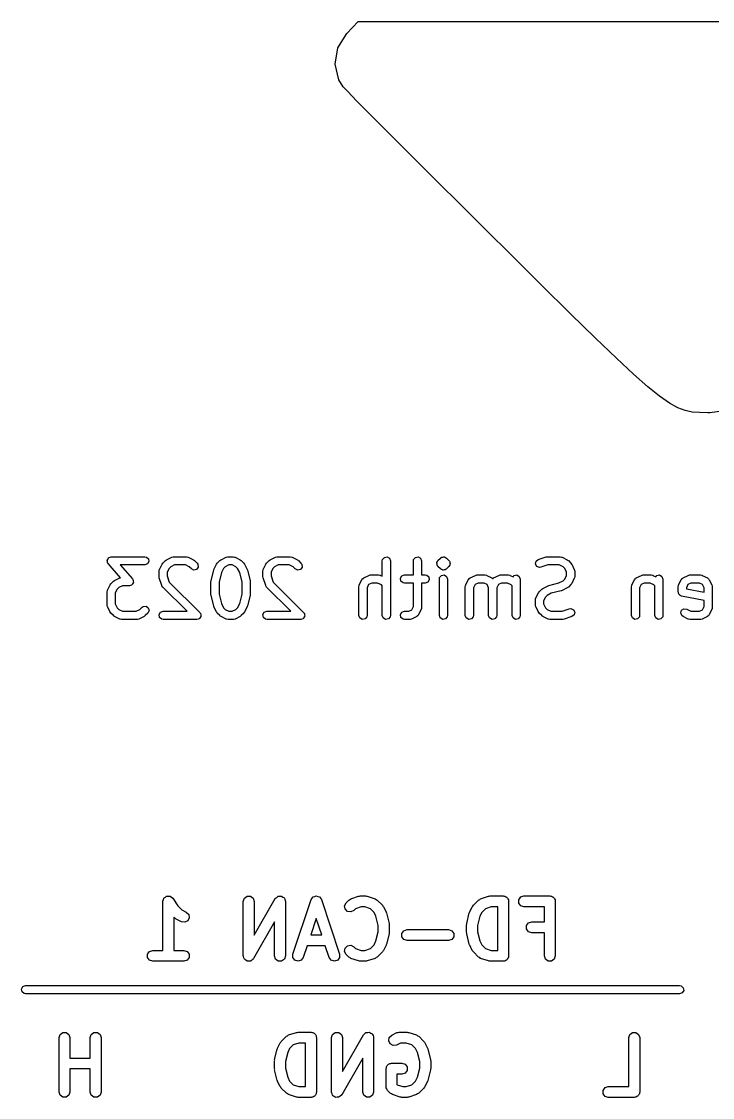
# Model space of a CAD drawing. Extents: x 101 to 188.5, y -136.8 to -56.
# Drawn here: x 132.93 to 145.6, y -135.23 to -115.48 of the extents above; entities that cross this region are included whole.
import ezdxf

# ---------------------------------------------------------------- set-up
doc = ezdxf.new("R2010")
doc.units = 0
doc.layers.add('BLACK', color=7, linetype='CONTINUOUS')

msp = doc.modelspace()

# ---------------------------------------------------------------- linework, layer by layer
at = {"layer": 'BLACK', "linetype": 'CONTINUOUS'}
for p, q in [((138.894, -115.695), (139.104, -115.477)), ((139.104, -115.477), (145.444, -115.477)), ((145.444, -115.477), (145.46, -115.477)), ((145.46, -115.477), (146.572, -115.477)), ((138.731, -115.958), (138.894, -115.695)), ((138.681, -116.257), (138.731, -115.958)), ((138.746, -116.545), (138.681, -116.257)), ((138.827, -116.674), (138.746, -116.545)), ((138.905, -116.758), (138.827, -116.674)), ((139.079, -116.936), (138.905, -116.758)), ((139.337, -117.197), (139.079, -116.936)), ((139.67, -117.532), (139.337, -117.197)), ((140.068, -117.93), (139.67, -117.532)), ((140.519, -118.381), (140.068, -117.93)), ((141.015, -118.874), (140.519, -118.381)), ((141.544, -119.4), (141.015, -118.874)), ((141.818, -119.671), (141.544, -119.4)), ((142.456, -120.304), (141.818, -119.671)), ((142.999, -120.84), (142.456, -120.304)), ((143.457, -121.289), (142.999, -120.84)), ((143.839, -121.656), (143.457, -121.289)), ((144.156, -121.952), (143.839, -121.656)), ((144.416, -122.183), (144.156, -121.952)), ((144.631, -122.357), (144.416, -122.183)), ((144.811, -122.483), (144.631, -122.357)), ((144.964, -122.567), (144.811, -122.483)), ((145.101, -122.62), (144.964, -122.567)), ((145.232, -122.647), (145.101, -122.62)), ((145.367, -122.657), (145.232, -122.647)), ((145.821, -122.624), (145.555, -122.658)), ((145.516, -122.658), (145.367, -122.657)), ((145.555, -122.658), (145.516, -122.658)), ((134.498, -125.365), (134.501, -125.359)), ((134.501, -125.385), (134.498, -125.365)), ((134.5, -125.353), (134.513, -125.338)), ((134.501, -125.359), (134.5, -125.353)), ((134.501, -125.405), (134.501, -125.385)), ((134.506, -125.412), (134.501, -125.405)), ((134.506, -125.415), (134.506, -125.412)), ((134.509, -125.417), (134.506, -125.415)), ((134.515, -125.427), (134.509, -125.417)), ((134.513, -125.338), (134.523, -125.32)), ((134.523, -125.32), (134.529, -125.318)), ((134.529, -125.318), (134.533, -125.313)), ((134.533, -125.313), (134.552, -125.31)), ((134.552, -125.31), (134.571, -125.303)), ((134.571, -125.303), (135.19, -125.303)), ((135.19, -125.303), (135.216, -125.307)), ((135.216, -125.307), (135.255, -125.34)), ((135.264, -125.391), (135.239, -125.435)), ((135.255, -125.34), (135.264, -125.391)), ((135.518, -125.42), (135.566, -125.372)), ((135.566, -125.372), (135.584, -125.359)), ((135.584, -125.359), (135.586, -125.358)), ((135.586, -125.358), (135.681, -125.311)), ((135.681, -125.311), (135.706, -125.303)), ((135.706, -125.303), (135.71, -125.304)), ((135.71, -125.304), (135.714, -125.303)), ((135.714, -125.303), (135.952, -125.303)), ((135.952, -125.303), (135.978, -125.307)), ((135.978, -125.307), (135.981, -125.31)), ((135.981, -125.31), (135.986, -125.311)), ((135.986, -125.311), (136.081, -125.358)), ((136.081, -125.358), (136.099, -125.372)), ((136.099, -125.372), (136.101, -125.372)), ((136.101, -125.372), (136.148, -125.42)), ((136.518, -125.42), (136.566, -125.372)), ((136.566, -125.372), (136.584, -125.359)), ((136.584, -125.359), (136.586, -125.358)), ((136.586, -125.358), (136.681, -125.311)), ((136.681, -125.311), (136.706, -125.303)), ((136.706, -125.303), (136.71, -125.304)), ((136.71, -125.304), (136.714, -125.303)), ((136.714, -125.303), (136.81, -125.303)), ((136.81, -125.303), (136.835, -125.307)), ((136.835, -125.307), (136.839, -125.31)), ((136.839, -125.31), (136.843, -125.311)), ((136.843, -125.311), (136.938, -125.358)), ((136.938, -125.358), (136.956, -125.372)), ((136.956, -125.372), (136.958, -125.372)), ((136.958, -125.372), (137.005, -125.42)), ((137.423, -125.42), (137.471, -125.372)), ((137.471, -125.372), (137.489, -125.359)), ((137.489, -125.359), (137.49, -125.358)), ((137.49, -125.358), (137.586, -125.311)), ((137.586, -125.311), (137.61, -125.303)), ((137.61, -125.303), (137.615, -125.304)), ((137.615, -125.304), (137.619, -125.303)), ((137.619, -125.303), (137.857, -125.303)), ((137.857, -125.303), (137.883, -125.307)), ((137.883, -125.307), (137.886, -125.31)), ((137.886, -125.31), (137.891, -125.311)), ((137.891, -125.311), (137.986, -125.358)), ((137.986, -125.358), (138.004, -125.372)), ((138.004, -125.372), (138.005, -125.372)), ((138.005, -125.372), (138.053, -125.42)), ((139.544, -125.378), (139.549, -125.352)), ((139.544, -125.661), (139.544, -125.378)), ((139.549, -125.352), (139.582, -125.313)), ((139.582, -125.313), (139.632, -125.304)), ((139.632, -125.304), (139.676, -125.329)), ((139.676, -125.329), (139.694, -125.378)), ((139.694, -125.378), (139.694, -126.378)), ((140.115, -125.378), (140.12, -125.352)), ((140.115, -125.636), (140.115, -125.378)), ((140.12, -125.352), (140.153, -125.313)), ((140.153, -125.313), (140.203, -125.304)), ((140.203, -125.304), (140.248, -125.329)), ((140.248, -125.329), (140.265, -125.378)), ((140.265, -125.378), (140.265, -125.636)), ((140.544, -125.419), (140.547, -125.413)), ((140.547, -125.406), (140.558, -125.39)), ((140.547, -125.413), (140.547, -125.406)), ((140.558, -125.39), (140.566, -125.372)), ((140.566, -125.372), (140.614, -125.325)), ((140.614, -125.325), (140.622, -125.319)), ((140.622, -125.319), (140.624, -125.316)), ((140.624, -125.316), (140.627, -125.315)), ((140.627, -125.315), (140.629, -125.313)), ((140.627, -125.315), (140.627, -125.315)), ((140.629, -125.313), (140.631, -125.312)), ((140.631, -125.312), (140.635, -125.31)), ((140.635, -125.31), (140.654, -125.308)), ((140.654, -125.308), (140.673, -125.303)), ((140.673, -125.303), (140.676, -125.304)), ((140.676, -125.304), (140.68, -125.304)), ((140.68, -125.304), (140.683, -125.305)), ((140.683, -125.305), (140.686, -125.305)), ((140.686, -125.305), (140.702, -125.316)), ((140.702, -125.316), (140.72, -125.325)), ((140.72, -125.325), (140.767, -125.372)), ((140.767, -125.372), (140.773, -125.38)), ((140.773, -125.38), (140.776, -125.382)), ((140.776, -125.382), (140.777, -125.385)), ((140.777, -125.385), (140.782, -125.394)), ((140.782, -125.394), (140.784, -125.413)), ((140.784, -125.413), (140.789, -125.432)), ((142.354, -125.436), (142.365, -125.386)), ((142.365, -125.386), (142.405, -125.354)), ((142.405, -125.354), (142.548, -125.306)), ((142.548, -125.306), (142.57, -125.303)), ((142.57, -125.303), (142.571, -125.303)), ((142.571, -125.303), (142.81, -125.303)), ((142.81, -125.303), (142.835, -125.307)), ((142.835, -125.307), (142.839, -125.31)), ((142.839, -125.31), (142.843, -125.311)), ((142.843, -125.311), (142.938, -125.358)), ((142.938, -125.358), (142.956, -125.372)), ((142.956, -125.372), (142.958, -125.372)), ((142.958, -125.372), (143.005, -125.42)), ((134.743, -125.687), (134.515, -125.427)), ((135.19, -125.453), (134.737, -125.453)), ((134.737, -125.453), (134.961, -125.709)), ((135.239, -125.435), (135.19, -125.453)), ((135.449, -125.568), (135.453, -125.542)), ((135.449, -125.663), (135.449, -125.568)), ((135.453, -125.542), (135.456, -125.539)), ((135.456, -125.539), (135.457, -125.535)), ((135.457, -125.535), (135.504, -125.439)), ((135.504, -125.439), (135.518, -125.421)), ((135.518, -125.421), (135.518, -125.42)), ((135.633, -125.517), (135.599, -125.586)), ((135.599, -125.586), (135.599, -125.651)), ((135.663, -125.487), (135.633, -125.517)), ((135.732, -125.453), (135.663, -125.487)), ((135.935, -125.453), (135.732, -125.453)), ((136.003, -125.487), (135.935, -125.453)), ((136.042, -125.526), (136.003, -125.487)), ((136.089, -125.548), (136.042, -125.526)), ((136.138, -125.534), (136.089, -125.548)), ((136.168, -125.492), (136.138, -125.534)), ((136.148, -125.42), (136.163, -125.441)), ((136.163, -125.441), (136.168, -125.492)), ((136.403, -125.74), (136.451, -125.55)), ((136.451, -125.55), (136.456, -125.538)), ((136.456, -125.538), (136.457, -125.535)), ((136.457, -125.535), (136.504, -125.439)), ((136.504, -125.439), (136.518, -125.421)), ((136.518, -125.421), (136.518, -125.42)), ((136.595, -125.594), (136.551, -125.768)), ((136.633, -125.517), (136.595, -125.594)), ((136.663, -125.487), (136.633, -125.517)), ((136.732, -125.453), (136.663, -125.487)), ((136.792, -125.453), (136.732, -125.453)), ((136.86, -125.487), (136.792, -125.453)), ((136.891, -125.517), (136.86, -125.487)), ((136.929, -125.594), (136.891, -125.517)), ((136.973, -125.768), (136.929, -125.594)), ((137.005, -125.42), (137.018, -125.438)), ((137.018, -125.438), (137.019, -125.439)), ((137.019, -125.439), (137.067, -125.535)), ((137.067, -125.535), (137.071, -125.547)), ((137.071, -125.547), (137.073, -125.55)), ((137.073, -125.55), (137.12, -125.74)), ((137.354, -125.568), (137.358, -125.542)), ((137.354, -125.663), (137.354, -125.568)), ((137.358, -125.542), (137.361, -125.539)), ((137.361, -125.535), (137.409, -125.439)), ((137.361, -125.539), (137.361, -125.535)), ((137.409, -125.439), (137.422, -125.421)), ((137.422, -125.421), (137.423, -125.42)), ((137.538, -125.517), (137.504, -125.586)), ((137.504, -125.586), (137.504, -125.651)), ((137.568, -125.487), (137.538, -125.517)), ((137.637, -125.453), (137.568, -125.487)), ((137.839, -125.453), (137.637, -125.453)), ((137.908, -125.487), (137.839, -125.453)), ((137.947, -125.526), (137.908, -125.487)), ((137.993, -125.548), (137.947, -125.526)), ((138.043, -125.534), (137.993, -125.548)), ((138.072, -125.492), (138.043, -125.534)), ((138.053, -125.42), (138.068, -125.441)), ((138.068, -125.441), (138.072, -125.492)), ((140.549, -125.438), (140.544, -125.419)), ((140.551, -125.457), (140.549, -125.438)), ((140.557, -125.465), (140.551, -125.457)), ((140.558, -125.468), (140.557, -125.465)), ((140.56, -125.47), (140.558, -125.468)), ((140.566, -125.478), (140.56, -125.47)), ((140.614, -125.526), (140.566, -125.478)), ((140.631, -125.534), (140.614, -125.526)), ((140.647, -125.545), (140.631, -125.534)), ((140.651, -125.545), (140.647, -125.545)), ((140.654, -125.547), (140.651, -125.545)), ((140.657, -125.546), (140.654, -125.547)), ((140.66, -125.548), (140.657, -125.546)), ((140.679, -125.543), (140.66, -125.548)), ((140.698, -125.541), (140.679, -125.543)), ((140.702, -125.538), (140.698, -125.541)), ((140.704, -125.538), (140.702, -125.538)), ((140.706, -125.535), (140.704, -125.538)), ((140.71, -125.534), (140.706, -125.535)), ((140.706, -125.535), (140.706, -125.535)), ((140.712, -125.532), (140.71, -125.534)), ((140.72, -125.526), (140.712, -125.532)), ((140.767, -125.478), (140.72, -125.526)), ((140.776, -125.461), (140.767, -125.478)), ((140.787, -125.445), (140.776, -125.461)), ((140.789, -125.432), (140.786, -125.438)), ((140.786, -125.438), (140.787, -125.445)), ((142.379, -125.481), (142.354, -125.436)), ((142.427, -125.5), (142.379, -125.481)), ((142.452, -125.496), (142.427, -125.5)), ((142.584, -125.453), (142.452, -125.496)), ((142.792, -125.453), (142.584, -125.453)), ((142.86, -125.487), (142.792, -125.453)), ((142.891, -125.517), (142.86, -125.487)), ((142.925, -125.586), (142.891, -125.517)), ((142.925, -125.646), (142.925, -125.586)), ((143.005, -125.42), (143.018, -125.438)), ((143.018, -125.438), (143.019, -125.439)), ((143.019, -125.439), (143.067, -125.535)), ((143.067, -125.535), (143.075, -125.56)), ((143.075, -125.56), (143.073, -125.564)), ((143.073, -125.564), (143.075, -125.568)), ((143.075, -125.568), (143.075, -125.663)), ((134.552, -125.82), (134.565, -125.802)), ((134.565, -125.802), (134.566, -125.801)), ((134.566, -125.801), (134.614, -125.753)), ((134.614, -125.753), (134.632, -125.74)), ((134.632, -125.74), (134.633, -125.739)), ((134.633, -125.739), (134.728, -125.691)), ((134.728, -125.691), (134.743, -125.687)), ((134.963, -125.799), (134.953, -125.816)), ((134.961, -125.709), (134.967, -125.719)), ((134.976, -125.783), (134.963, -125.799)), ((134.967, -125.719), (134.97, -125.721)), ((134.97, -125.721), (134.97, -125.724)), ((134.97, -125.724), (134.975, -125.731)), ((134.975, -125.731), (134.975, -125.752)), ((134.975, -125.752), (134.979, -125.772)), ((134.979, -125.772), (134.976, -125.777)), ((134.976, -125.777), (134.976, -125.783)), ((135.449, -125.665), (135.449, -125.663)), ((135.453, -125.687), (135.449, -125.665)), ((135.5, -125.83), (135.453, -125.687)), ((135.599, -125.651), (135.637, -125.766)), ((135.637, -125.766), (136.196, -126.325)), ((136.401, -125.759), (136.404, -125.744)), ((136.401, -125.997), (136.401, -125.759)), ((136.404, -125.744), (136.403, -125.74)), ((136.551, -125.768), (136.551, -125.987)), ((136.973, -125.987), (136.973, -125.768)), ((137.12, -125.74), (137.121, -125.755)), ((137.121, -125.755), (137.123, -125.759)), ((137.123, -125.759), (137.123, -125.997)), ((137.354, -125.665), (137.354, -125.663)), ((137.357, -125.687), (137.354, -125.665)), ((137.405, -125.83), (137.357, -125.687)), ((137.504, -125.651), (137.542, -125.766)), ((137.542, -125.766), (138.101, -126.325)), ((139.123, -125.82), (139.171, -125.725)), ((139.171, -125.725), (139.187, -125.704)), ((139.187, -125.704), (139.197, -125.7)), ((139.197, -125.7), (139.205, -125.691)), ((139.205, -125.691), (139.3, -125.644)), ((139.351, -125.786), (139.294, -125.814)), ((139.3, -125.644), (139.325, -125.636)), ((139.325, -125.636), (139.329, -125.637)), ((139.329, -125.637), (139.333, -125.636)), ((139.333, -125.636), (139.476, -125.636)), ((139.458, -125.786), (139.351, -125.786)), ((139.527, -125.82), (139.458, -125.786)), ((139.476, -125.636), (139.502, -125.64)), ((139.502, -125.64), (139.505, -125.643)), ((139.505, -125.643), (139.51, -125.644)), ((139.51, -125.644), (139.544, -125.661)), ((139.879, -125.698), (139.904, -125.653)), ((139.887, -125.748), (139.879, -125.698)), ((139.927, -125.781), (139.887, -125.748)), ((139.904, -125.653), (139.952, -125.636)), ((139.952, -125.786), (139.927, -125.781)), ((139.952, -125.636), (140.115, -125.636)), ((140.115, -125.786), (139.952, -125.786)), ((140.115, -126.217), (140.115, -125.786)), ((140.265, -125.636), (140.333, -125.636)), ((140.333, -125.786), (140.265, -125.786)), ((140.265, -125.786), (140.265, -126.235)), ((140.333, -125.636), (140.359, -125.64)), ((140.382, -125.768), (140.333, -125.786)), ((140.359, -125.64), (140.398, -125.673)), ((140.407, -125.724), (140.382, -125.768)), ((140.398, -125.673), (140.407, -125.724)), ((140.592, -125.711), (140.596, -125.685)), ((140.592, -126.378), (140.592, -125.711)), ((140.596, -125.685), (140.629, -125.646)), ((140.629, -125.646), (140.68, -125.637)), ((140.68, -125.637), (140.724, -125.663)), ((140.724, -125.663), (140.742, -125.711)), ((140.742, -125.711), (140.742, -126.378)), ((141.076, -125.82), (141.123, -125.725)), ((141.123, -125.725), (141.139, -125.704)), ((141.139, -125.704), (141.149, -125.7)), ((141.149, -125.7), (141.157, -125.691)), ((141.157, -125.691), (141.252, -125.644)), ((141.303, -125.786), (141.246, -125.814)), ((141.252, -125.644), (141.277, -125.636)), ((141.277, -125.636), (141.281, -125.637)), ((141.281, -125.637), (141.286, -125.636)), ((141.286, -125.636), (141.429, -125.636)), ((141.411, -125.786), (141.303, -125.786)), ((141.468, -125.814), (141.411, -125.786)), ((141.429, -125.636), (141.454, -125.64)), ((141.454, -125.64), (141.458, -125.643)), ((141.458, -125.643), (141.462, -125.644)), ((141.462, -125.644), (141.557, -125.691)), ((141.557, -125.691), (141.572, -125.702)), ((141.572, -125.702), (141.578, -125.7)), ((141.578, -125.7), (141.586, -125.691)), ((141.586, -125.691), (141.681, -125.644)), ((141.732, -125.786), (141.675, -125.814)), ((141.681, -125.644), (141.706, -125.636)), ((141.706, -125.636), (141.71, -125.637)), ((141.71, -125.637), (141.714, -125.636)), ((141.714, -125.636), (141.857, -125.636)), ((141.839, -125.786), (141.732, -125.786)), ((141.908, -125.82), (141.839, -125.786)), ((141.857, -125.636), (141.883, -125.64)), ((141.883, -125.64), (141.886, -125.643)), ((141.886, -125.643), (141.891, -125.644)), ((141.891, -125.644), (141.943, -125.67)), ((141.943, -125.67), (141.962, -125.646)), ((141.962, -125.646), (142.013, -125.637)), ((142.013, -125.637), (142.057, -125.663)), ((142.057, -125.663), (142.075, -125.711)), ((142.075, -125.711), (142.075, -126.378)), ((142.601, -125.829), (142.783, -125.783)), ((142.783, -125.783), (142.86, -125.745)), ((142.86, -125.745), (142.891, -125.714)), ((142.891, -125.714), (142.925, -125.646)), ((143.005, -125.812), (142.958, -125.859)), ((143.006, -125.81), (143.005, -125.812)), ((143.019, -125.792), (143.006, -125.81)), ((143.067, -125.697), (143.019, -125.792)), ((143.068, -125.692), (143.067, -125.697)), ((143.07, -125.689), (143.068, -125.692)), ((143.075, -125.663), (143.07, -125.689)), ((144.123, -125.82), (144.171, -125.725)), ((144.171, -125.725), (144.187, -125.704)), ((144.187, -125.704), (144.197, -125.7)), ((144.197, -125.7), (144.205, -125.691)), ((144.205, -125.691), (144.3, -125.644)), ((144.351, -125.786), (144.294, -125.814)), ((144.3, -125.644), (144.325, -125.636)), ((144.325, -125.636), (144.329, -125.637)), ((144.329, -125.637), (144.333, -125.636)), ((144.333, -125.636), (144.476, -125.636)), ((144.458, -125.786), (144.351, -125.786)), ((144.527, -125.82), (144.458, -125.786)), ((144.476, -125.636), (144.502, -125.64)), ((144.502, -125.64), (144.505, -125.643)), ((144.505, -125.643), (144.51, -125.644)), ((144.51, -125.644), (144.562, -125.67)), ((144.562, -125.67), (144.582, -125.646)), ((144.582, -125.646), (144.632, -125.637)), ((144.632, -125.637), (144.676, -125.663)), ((144.676, -125.663), (144.694, -125.711)), ((144.694, -125.711), (144.694, -126.378)), ((144.981, -125.82), (145.028, -125.725)), ((145.028, -125.725), (145.044, -125.704)), ((145.044, -125.704), (145.054, -125.7)), ((145.054, -125.7), (145.062, -125.691)), ((145.062, -125.691), (145.157, -125.644)), ((145.208, -125.786), (145.151, -125.814)), ((145.157, -125.644), (145.182, -125.636)), ((145.182, -125.636), (145.186, -125.637)), ((145.186, -125.637), (145.19, -125.636)), ((145.19, -125.636), (145.381, -125.636)), ((145.363, -125.786), (145.208, -125.786)), ((145.42, -125.814), (145.363, -125.786)), ((145.381, -125.636), (145.407, -125.64)), ((145.407, -125.64), (145.41, -125.643)), ((145.41, -125.643), (145.414, -125.644)), ((145.414, -125.644), (145.51, -125.691)), ((145.51, -125.691), (145.531, -125.707)), ((145.531, -125.707), (145.535, -125.717)), ((145.535, -125.717), (145.543, -125.725)), ((145.543, -125.725), (145.591, -125.82)), ((134.496, -125.949), (134.501, -125.923)), ((134.496, -126.187), (134.496, -125.949)), ((134.501, -125.923), (134.504, -125.92)), ((134.504, -125.916), (134.552, -125.82)), ((134.504, -125.92), (134.504, -125.916)), ((134.681, -125.898), (134.646, -125.967)), ((134.646, -125.967), (134.646, -126.169)), ((134.711, -125.868), (134.681, -125.898)), ((134.78, -125.834), (134.711, -125.868)), ((134.905, -125.834), (134.78, -125.834)), ((134.924, -125.827), (134.905, -125.834)), ((134.944, -125.823), (134.924, -125.827)), ((134.947, -125.818), (134.944, -125.823)), ((134.953, -125.816), (134.947, -125.818)), ((135.503, -125.833), (135.5, -125.83)), ((135.503, -125.838), (135.503, -125.833)), ((135.518, -125.859), (135.503, -125.838)), ((135.962, -126.303), (135.518, -125.859)), ((136.402, -126), (136.401, -125.997)), ((136.403, -126.015), (136.402, -126)), ((136.551, -125.987), (136.595, -126.161)), ((136.929, -126.161), (136.973, -125.987)), ((137.123, -125.997), (137.12, -126.011)), ((137.12, -126.011), (137.12, -126.015)), ((137.408, -125.833), (137.405, -125.83)), ((137.408, -125.838), (137.408, -125.833)), ((137.423, -125.859), (137.408, -125.838)), ((137.867, -126.303), (137.423, -125.859)), ((139.115, -125.854), (139.12, -125.828)), ((139.115, -126.378), (139.115, -125.854)), ((139.12, -125.828), (139.123, -125.825)), ((139.123, -125.825), (139.123, -125.82)), ((139.294, -125.814), (139.265, -125.872)), ((139.265, -125.872), (139.265, -126.378)), ((139.544, -125.837), (139.527, -125.82)), ((139.544, -126.378), (139.544, -125.837)), ((141.068, -125.854), (141.072, -125.828)), ((141.068, -126.378), (141.068, -125.854)), ((141.072, -125.828), (141.075, -125.825)), ((141.075, -125.825), (141.076, -125.82)), ((141.246, -125.814), (141.218, -125.872)), ((141.218, -125.872), (141.218, -126.378)), ((141.496, -125.872), (141.468, -125.814)), ((141.496, -126.378), (141.496, -125.872)), ((141.675, -125.814), (141.646, -125.872)), ((141.646, -125.872), (141.646, -126.378)), ((141.925, -125.837), (141.908, -125.82)), ((141.925, -126.378), (141.925, -125.837)), ((142.361, -126.058), (142.409, -125.963)), ((142.409, -125.963), (142.422, -125.945)), ((142.422, -125.945), (142.423, -125.944)), ((142.423, -125.944), (142.471, -125.896)), ((142.471, -125.896), (142.489, -125.883)), ((142.489, -125.883), (142.49, -125.882)), ((142.49, -125.882), (142.586, -125.834)), ((142.568, -126.011), (142.538, -126.041)), ((142.645, -125.972), (142.568, -126.011)), ((142.586, -125.834), (142.598, -125.831)), ((142.598, -125.831), (142.601, -125.829)), ((142.828, -125.927), (142.645, -125.972)), ((142.831, -125.925), (142.828, -125.927)), ((142.843, -125.921), (142.831, -125.925)), ((142.938, -125.873), (142.843, -125.921)), ((142.939, -125.872), (142.938, -125.873)), ((142.958, -125.859), (142.939, -125.872)), ((144.115, -125.854), (144.12, -125.828)), ((144.115, -126.378), (144.115, -125.854)), ((144.12, -125.828), (144.123, -125.825)), ((144.123, -125.825), (144.123, -125.82)), ((144.294, -125.814), (144.265, -125.872)), ((144.265, -125.872), (144.265, -126.378)), ((144.544, -125.837), (144.527, -125.82)), ((144.544, -126.378), (144.544, -125.837)), ((144.973, -125.854), (144.977, -125.828)), ((144.973, -125.949), (144.973, -125.854)), ((144.977, -125.961), (144.973, -125.949)), ((144.977, -125.828), (144.98, -125.825)), ((144.977, -125.973), (144.977, -125.961)), ((144.985, -125.984), (144.977, -125.973)), ((144.98, -125.825), (144.981, -125.82)), ((144.99, -125.997), (144.985, -125.984)), ((145.001, -126.003), (144.99, -125.997)), ((145.009, -126.013), (145.001, -126.003)), ((145.151, -125.814), (145.123, -125.872)), ((145.123, -125.872), (145.123, -125.888)), ((145.123, -125.888), (145.449, -125.953)), ((145.449, -125.872), (145.42, -125.814)), ((145.449, -125.953), (145.449, -125.872)), ((145.591, -125.82), (145.598, -125.845)), ((145.598, -125.845), (145.597, -125.85)), ((145.597, -125.85), (145.599, -125.854)), ((145.599, -125.854), (145.599, -126.235)), ((134.498, -126.191), (134.496, -126.187)), ((134.497, -126.196), (134.498, -126.191)), ((134.504, -126.221), (134.497, -126.196)), ((134.646, -126.169), (134.681, -126.238)), ((136.451, -126.205), (136.403, -126.015)), ((136.453, -126.208), (136.451, -126.205)), ((136.457, -126.221), (136.453, -126.208)), ((136.595, -126.161), (136.633, -126.238)), ((136.891, -126.238), (136.929, -126.161)), ((137.073, -126.205), (137.067, -126.217)), ((137.12, -126.015), (137.073, -126.205)), ((142.354, -126.092), (142.358, -126.066)), ((142.354, -126.187), (142.354, -126.092)), ((142.355, -126.191), (142.354, -126.187)), ((142.354, -126.196), (142.355, -126.191)), ((142.361, -126.221), (142.354, -126.196)), ((142.358, -126.066), (142.361, -126.063)), ((142.361, -126.063), (142.361, -126.058)), ((142.538, -126.041), (142.504, -126.11)), ((142.504, -126.11), (142.504, -126.169)), ((142.504, -126.169), (142.538, -126.238)), ((145.033, -126.023), (145.009, -126.013)), ((145.449, -126.106), (145.033, -126.023)), ((145.449, -126.217), (145.449, -126.106)), ((134.552, -126.316), (134.504, -126.221)), ((134.553, -126.317), (134.552, -126.316)), ((134.566, -126.335), (134.553, -126.317)), ((134.614, -126.383), (134.566, -126.335)), ((134.615, -126.384), (134.614, -126.383)), ((134.633, -126.397), (134.615, -126.384)), ((134.728, -126.445), (134.633, -126.397)), ((134.681, -126.238), (134.711, -126.268)), ((134.711, -126.268), (134.78, -126.303)), ((134.78, -126.303), (135.03, -126.303)), ((135.03, -126.303), (135.098, -126.268)), ((135.176, -126.397), (135.081, -126.445)), ((135.098, -126.268), (135.137, -126.229)), ((135.137, -126.229), (135.159, -126.214)), ((135.159, -126.214), (135.21, -126.21)), ((135.178, -126.396), (135.176, -126.397)), ((135.196, -126.383), (135.178, -126.396)), ((135.244, -126.335), (135.196, -126.383)), ((135.21, -126.21), (135.252, -126.239)), ((135.265, -126.289), (135.244, -126.335)), ((135.252, -126.239), (135.265, -126.289)), ((135.45, -126.365), (135.476, -126.32)), ((135.459, -126.415), (135.45, -126.365)), ((135.476, -126.32), (135.524, -126.303)), ((135.524, -126.303), (135.962, -126.303)), ((136.196, -126.325), (136.205, -126.338)), ((136.215, -126.397), (136.202, -126.416)), ((136.205, -126.338), (136.208, -126.34)), ((136.208, -126.34), (136.208, -126.342)), ((136.208, -126.342), (136.211, -126.346)), ((136.211, -126.346), (136.213, -126.368)), ((136.213, -126.368), (136.217, -126.391)), ((136.217, -126.391), (136.215, -126.394)), ((136.215, -126.394), (136.215, -126.397)), ((136.504, -126.316), (136.457, -126.221)), ((136.506, -126.317), (136.504, -126.316)), ((136.518, -126.335), (136.506, -126.317)), ((136.566, -126.383), (136.518, -126.335)), ((136.567, -126.384), (136.566, -126.383)), ((136.586, -126.397), (136.567, -126.384)), ((136.681, -126.445), (136.586, -126.397)), ((136.633, -126.238), (136.663, -126.268)), ((136.663, -126.268), (136.732, -126.303)), ((136.732, -126.303), (136.792, -126.303)), ((136.792, -126.303), (136.86, -126.268)), ((136.938, -126.397), (136.843, -126.445)), ((136.86, -126.268), (136.891, -126.238)), ((136.939, -126.396), (136.938, -126.397)), ((136.958, -126.383), (136.939, -126.396)), ((137.005, -126.335), (136.958, -126.383)), ((137.006, -126.334), (137.005, -126.335)), ((137.019, -126.316), (137.006, -126.334)), ((137.067, -126.221), (137.019, -126.316)), ((137.067, -126.217), (137.067, -126.221)), ((137.355, -126.365), (137.38, -126.32)), ((137.364, -126.415), (137.355, -126.365)), ((137.38, -126.32), (137.429, -126.303)), ((137.429, -126.303), (137.867, -126.303)), ((138.101, -126.325), (138.11, -126.338)), ((138.12, -126.397), (138.107, -126.416)), ((138.11, -126.338), (138.113, -126.34)), ((138.113, -126.34), (138.113, -126.342)), ((138.113, -126.342), (138.116, -126.346)), ((138.116, -126.346), (138.118, -126.368)), ((138.118, -126.368), (138.121, -126.391)), ((138.121, -126.391), (138.12, -126.394)), ((138.12, -126.394), (138.12, -126.397)), ((139.133, -126.426), (139.115, -126.378)), ((139.261, -126.403), (139.228, -126.443)), ((139.265, -126.378), (139.261, -126.403)), ((139.562, -126.426), (139.544, -126.378)), ((139.69, -126.403), (139.657, -126.443)), ((139.694, -126.378), (139.69, -126.403)), ((139.879, -126.365), (139.904, -126.32)), ((139.887, -126.415), (139.879, -126.365)), ((139.904, -126.32), (139.952, -126.303)), ((139.952, -126.303), (140.03, -126.303)), ((140.03, -126.303), (140.087, -126.274)), ((140.176, -126.397), (140.081, -126.445)), ((140.087, -126.274), (140.115, -126.217)), ((140.184, -126.389), (140.176, -126.397)), ((140.194, -126.384), (140.184, -126.389)), ((140.21, -126.364), (140.194, -126.384)), ((140.258, -126.268), (140.21, -126.364)), ((140.261, -126.26), (140.258, -126.264)), ((140.258, -126.264), (140.258, -126.268)), ((140.265, -126.235), (140.261, -126.26)), ((140.609, -126.426), (140.592, -126.378)), ((140.737, -126.403), (140.704, -126.443)), ((140.742, -126.378), (140.737, -126.403)), ((141.085, -126.426), (141.068, -126.378)), ((141.213, -126.403), (141.18, -126.443)), ((141.218, -126.378), (141.213, -126.403)), ((141.514, -126.426), (141.496, -126.378)), ((141.642, -126.403), (141.609, -126.443)), ((141.646, -126.378), (141.642, -126.403)), ((141.943, -126.426), (141.925, -126.378)), ((142.07, -126.403), (142.037, -126.443)), ((142.075, -126.378), (142.07, -126.403)), ((142.409, -126.316), (142.361, -126.221)), ((142.41, -126.317), (142.409, -126.316)), ((142.423, -126.335), (142.41, -126.317)), ((142.471, -126.383), (142.423, -126.335)), ((142.472, -126.384), (142.471, -126.383)), ((142.49, -126.397), (142.472, -126.384)), ((142.586, -126.445), (142.49, -126.397)), ((142.538, -126.238), (142.568, -126.268)), ((142.568, -126.268), (142.637, -126.303)), ((142.637, -126.303), (142.845, -126.303)), ((142.845, -126.303), (142.976, -126.259)), ((143.024, -126.401), (142.881, -126.449)), ((142.976, -126.259), (143.002, -126.255)), ((143.002, -126.255), (143.05, -126.274)), ((143.064, -126.369), (143.024, -126.401)), ((143.05, -126.274), (143.074, -126.319)), ((143.074, -126.319), (143.064, -126.369)), ((144.133, -126.426), (144.115, -126.378)), ((144.261, -126.403), (144.228, -126.443)), ((144.265, -126.378), (144.261, -126.403)), ((144.562, -126.426), (144.544, -126.378)), ((144.69, -126.403), (144.657, -126.443)), ((144.694, -126.378), (144.69, -126.403)), ((145.02, -126.334), (145.035, -126.285)), ((145.041, -126.382), (145.02, -126.334)), ((145.035, -126.285), (145.078, -126.257)), ((145.062, -126.397), (145.041, -126.382)), ((145.157, -126.445), (145.062, -126.397)), ((145.078, -126.257), (145.129, -126.263)), ((145.129, -126.263), (145.208, -126.303)), ((145.208, -126.303), (145.363, -126.303)), ((145.363, -126.303), (145.42, -126.274)), ((145.51, -126.397), (145.414, -126.445)), ((145.42, -126.274), (145.449, -126.217)), ((145.517, -126.389), (145.51, -126.397)), ((145.528, -126.384), (145.517, -126.389)), ((145.543, -126.364), (145.528, -126.384)), ((145.591, -126.268), (145.543, -126.364)), ((145.594, -126.26), (145.591, -126.264)), ((145.591, -126.264), (145.591, -126.268)), ((145.599, -126.235), (145.594, -126.26)), ((134.733, -126.445), (134.728, -126.445)), ((134.736, -126.448), (134.733, -126.445)), ((134.762, -126.453), (134.736, -126.448)), ((135.048, -126.453), (134.762, -126.453)), ((135.052, -126.451), (135.048, -126.453)), ((135.056, -126.452), (135.052, -126.451)), ((135.081, -126.445), (135.056, -126.452)), ((135.498, -126.448), (135.459, -126.415)), ((135.524, -126.453), (135.498, -126.448)), ((136.143, -126.453), (135.524, -126.453)), ((136.164, -126.445), (136.143, -126.453)), ((136.186, -126.439), (136.164, -126.445)), ((136.188, -126.436), (136.186, -126.439)), ((136.191, -126.435), (136.188, -126.436)), ((136.202, -126.416), (136.191, -126.435)), ((136.685, -126.445), (136.681, -126.445)), ((136.689, -126.448), (136.685, -126.445)), ((136.714, -126.453), (136.689, -126.448)), ((136.81, -126.453), (136.714, -126.453)), ((136.814, -126.451), (136.81, -126.453)), ((136.818, -126.452), (136.814, -126.451)), ((136.843, -126.445), (136.818, -126.452)), ((137.403, -126.448), (137.364, -126.415)), ((137.429, -126.453), (137.403, -126.448)), ((138.048, -126.453), (137.429, -126.453)), ((138.069, -126.445), (138.048, -126.453)), ((138.091, -126.439), (138.069, -126.445)), ((138.093, -126.436), (138.091, -126.439)), ((138.096, -126.435), (138.093, -126.436)), ((138.107, -126.416), (138.096, -126.435)), ((139.177, -126.451), (139.133, -126.426)), ((139.228, -126.443), (139.177, -126.451)), ((139.606, -126.451), (139.562, -126.426)), ((139.657, -126.443), (139.606, -126.451)), ((139.927, -126.448), (139.887, -126.415)), ((139.952, -126.453), (139.927, -126.448)), ((140.048, -126.453), (139.952, -126.453)), ((140.052, -126.451), (140.048, -126.453)), ((140.056, -126.452), (140.052, -126.451)), ((140.081, -126.445), (140.056, -126.452)), ((140.654, -126.451), (140.609, -126.426)), ((140.704, -126.443), (140.654, -126.451)), ((141.13, -126.451), (141.085, -126.426)), ((141.18, -126.443), (141.13, -126.451)), ((141.558, -126.451), (141.514, -126.426)), ((141.609, -126.443), (141.558, -126.451)), ((141.987, -126.451), (141.943, -126.426)), ((142.037, -126.443), (141.987, -126.451)), ((142.59, -126.445), (142.586, -126.445)), ((142.593, -126.448), (142.59, -126.445)), ((142.619, -126.453), (142.593, -126.448)), ((142.857, -126.453), (142.619, -126.453)), ((142.859, -126.452), (142.857, -126.453)), ((142.881, -126.449), (142.859, -126.452)), ((144.177, -126.451), (144.133, -126.426)), ((144.228, -126.443), (144.177, -126.451)), ((144.606, -126.451), (144.562, -126.426)), ((144.657, -126.443), (144.606, -126.451)), ((145.161, -126.445), (145.157, -126.445)), ((145.165, -126.448), (145.161, -126.445)), ((145.19, -126.453), (145.165, -126.448)), ((145.381, -126.453), (145.19, -126.453)), ((145.385, -126.451), (145.381, -126.453)), ((145.39, -126.452), (145.385, -126.451)), ((145.414, -126.445), (145.39, -126.452)), ((135.565, -131.55), (135.588, -131.533)), ((135.588, -131.533), (135.59, -131.533)), ((135.59, -131.533), (135.592, -131.531)), ((135.592, -131.531), (135.621, -131.533)), ((135.621, -131.533), (135.65, -131.533)), ((135.65, -131.533), (135.652, -131.534)), ((135.652, -131.534), (135.654, -131.534)), ((135.654, -131.534), (135.676, -131.552)), ((137.014, -131.569), (137.064, -131.533)), ((137.064, -131.533), (137.126, -131.533)), ((137.126, -131.533), (137.176, -131.569)), ((137.607, -131.554), (137.626, -131.536)), ((137.626, -131.536), (137.631, -131.536)), ((137.631, -131.536), (137.636, -131.533)), ((137.636, -131.533), (137.661, -131.533)), ((137.661, -131.533), (137.687, -131.53)), ((137.687, -131.53), (137.692, -131.533)), ((137.692, -131.533), (137.698, -131.533)), ((137.698, -131.533), (137.718, -131.548)), ((138.275, -131.546), (138.304, -131.537)), ((138.304, -131.537), (138.333, -131.528)), ((138.333, -131.528), (138.334, -131.528)), ((138.333, -131.528), (138.333, -131.528)), ((138.334, -131.528), (138.363, -131.537)), ((138.363, -131.537), (138.391, -131.546)), ((138.968, -131.58), (139.111, -131.533)), ((139.111, -131.533), (139.127, -131.533)), ((139.127, -131.533), (139.143, -131.528)), ((139.143, -131.528), (139.238, -131.528)), ((139.238, -131.528), (139.254, -131.533)), ((139.254, -131.533), (139.27, -131.533)), ((139.27, -131.533), (139.413, -131.58)), ((141.349, -131.58), (141.492, -131.533)), ((141.492, -131.533), (141.508, -131.533)), ((141.508, -131.533), (141.524, -131.528)), ((141.524, -131.528), (141.762, -131.528)), ((141.762, -131.528), (141.777, -131.533)), ((141.777, -131.533), (141.793, -131.533)), ((141.793, -131.533), (141.806, -131.542)), ((142.084, -131.547), (142.143, -131.528)), ((142.143, -131.528), (142.619, -131.528)), ((142.619, -131.528), (142.634, -131.533)), ((142.634, -131.533), (142.65, -131.533)), ((142.65, -131.533), (142.663, -131.542)), ((135.519, -131.624), (135.529, -131.596)), ((135.52, -131.626), (135.519, -131.624)), ((135.519, -131.628), (135.52, -131.626)), ((135.519, -132.528), (135.519, -131.628)), ((135.529, -131.596), (135.538, -131.569)), ((135.538, -131.569), (135.54, -131.568)), ((135.54, -131.568), (135.541, -131.566)), ((135.541, -131.566), (135.565, -131.55)), ((135.676, -131.552), (135.7, -131.569)), ((135.7, -131.569), (135.701, -131.571)), ((135.701, -131.571), (135.702, -131.572)), ((135.702, -131.572), (135.792, -131.707)), ((135.792, -131.707), (135.869, -131.784)), ((136.995, -131.628), (137.014, -131.569)), ((136.995, -132.628), (136.995, -131.628)), ((137.176, -131.569), (137.195, -131.628)), ((137.195, -132.251), (137.58, -131.578)), ((137.195, -131.628), (137.195, -132.251)), ((137.58, -131.578), (137.584, -131.574)), ((137.584, -131.574), (137.586, -131.569)), ((137.586, -131.569), (137.607, -131.554)), ((137.718, -131.548), (137.741, -131.56)), ((137.741, -131.56), (137.743, -131.566)), ((137.743, -131.566), (137.748, -131.569)), ((137.748, -131.569), (137.756, -131.593)), ((137.756, -131.593), (137.766, -131.617)), ((137.766, -131.617), (137.765, -131.622)), ((137.765, -131.622), (137.767, -131.628)), ((137.767, -131.628), (137.767, -132.628)), ((137.905, -132.596), (138.238, -131.596)), ((138.238, -131.596), (138.256, -131.572)), ((138.256, -131.572), (138.274, -131.547)), ((138.274, -131.547), (138.275, -131.547)), ((138.275, -131.547), (138.275, -131.546)), ((138.391, -131.546), (138.392, -131.547)), ((138.392, -131.547), (138.393, -131.547)), ((138.393, -131.547), (138.41, -131.572)), ((138.41, -131.572), (138.428, -131.596)), ((138.428, -131.596), (138.762, -132.596)), ((138.854, -131.707), (138.882, -131.652)), ((138.863, -131.768), (138.854, -131.707)), ((138.882, -131.652), (138.929, -131.605)), ((138.929, -131.605), (138.95, -131.594)), ((138.95, -131.594), (138.968, -131.58)), ((139.159, -131.728), (139.054, -131.763)), ((139.222, -131.728), (139.159, -131.728)), ((139.327, -131.763), (139.222, -131.728)), ((139.413, -131.58), (139.431, -131.594)), ((139.431, -131.594), (139.452, -131.605)), ((139.452, -131.605), (139.547, -131.7)), ((139.547, -131.7), (139.554, -131.714)), ((139.554, -131.714), (139.566, -131.726)), ((139.566, -131.726), (139.613, -131.821)), ((141.149, -131.821), (141.196, -131.726)), ((141.196, -131.726), (141.208, -131.714)), ((141.208, -131.714), (141.215, -131.7)), ((141.215, -131.7), (141.31, -131.605)), ((141.31, -131.605), (141.331, -131.594)), ((141.331, -131.594), (141.349, -131.58)), ((141.54, -131.728), (141.435, -131.763)), ((141.662, -131.728), (141.54, -131.728)), ((141.662, -132.528), (141.662, -131.728)), ((141.806, -131.542), (141.821, -131.547)), ((141.821, -131.547), (141.83, -131.56)), ((141.83, -131.56), (141.843, -131.569)), ((141.843, -131.569), (141.848, -131.584)), ((141.848, -131.584), (141.857, -131.597)), ((141.857, -131.597), (141.857, -131.613)), ((141.857, -131.613), (141.862, -131.628)), ((141.862, -131.628), (141.862, -132.628)), ((142.048, -131.597), (142.084, -131.547)), ((142.048, -131.659), (142.048, -131.597)), ((142.084, -131.709), (142.048, -131.659)), ((142.143, -131.728), (142.084, -131.709)), ((142.519, -131.728), (142.143, -131.728)), ((142.519, -132.004), (142.519, -131.728)), ((142.663, -131.542), (142.678, -131.547)), ((142.678, -131.547), (142.687, -131.56)), ((142.687, -131.56), (142.7, -131.569)), ((142.7, -131.569), (142.705, -131.584)), ((142.705, -131.584), (142.714, -131.597)), ((142.714, -131.597), (142.714, -131.613)), ((142.714, -131.613), (142.719, -131.628)), ((142.719, -131.628), (142.719, -132.628)), ((135.739, -131.936), (135.719, -131.917)), ((135.719, -131.917), (135.719, -132.528)), ((135.753, -131.944), (135.739, -131.936)), ((135.869, -131.784), (135.949, -131.824)), ((135.949, -131.824), (135.994, -131.867)), ((136.004, -131.928), (135.976, -131.984)), ((135.994, -131.867), (136.004, -131.928)), ((138.907, -131.812), (138.863, -131.768)), ((138.968, -131.822), (138.907, -131.812)), ((139.023, -131.794), (138.968, -131.822)), ((139.054, -131.763), (139.023, -131.794)), ((139.394, -131.83), (139.327, -131.763)), ((139.429, -131.901), (139.394, -131.83)), ((139.471, -132.068), (139.429, -131.901)), ((139.613, -131.821), (139.615, -131.832)), ((139.615, -131.832), (139.621, -131.841)), ((139.621, -131.841), (139.668, -132.032)), ((141.093, -132.032), (141.141, -131.841)), ((141.141, -131.841), (141.147, -131.832)), ((141.147, -131.832), (141.149, -131.821)), ((141.332, -131.901), (141.29, -132.069)), ((141.368, -131.83), (141.332, -131.901)), ((141.435, -131.763), (141.368, -131.83)), ((135.765, -131.955), (135.753, -131.944)), ((135.86, -132.003), (135.765, -131.955)), ((135.921, -132.012), (135.86, -132.003)), ((135.976, -131.984), (135.921, -132.012)), ((137.567, -132.004), (137.182, -132.677)), ((137.567, -132.628), (137.567, -132.004)), ((138.333, -131.944), (138.234, -132.242)), ((138.433, -132.242), (138.333, -131.944)), ((139.471, -132.187), (139.471, -132.068)), ((139.668, -132.032), (139.668, -132.044)), ((139.668, -132.044), (139.671, -132.056)), ((139.671, -132.056), (139.671, -132.199)), ((141.09, -132.056), (141.094, -132.044)), ((141.09, -132.199), (141.09, -132.056)), ((141.094, -132.044), (141.093, -132.032)), ((141.29, -132.069), (141.29, -132.187)), ((142.191, -132.073), (142.227, -132.023)), ((142.191, -132.135), (142.191, -132.073)), ((142.227, -132.023), (142.286, -132.004)), ((142.286, -132.004), (142.519, -132.004)), ((138.234, -132.242), (138.433, -132.242)), ((139.429, -132.355), (139.471, -132.187)), ((139.668, -132.223), (139.621, -132.414)), ((139.671, -132.199), (139.668, -132.211)), ((139.668, -132.211), (139.668, -132.223)), ((139.905, -132.216), (139.941, -132.166)), ((139.905, -132.278), (139.905, -132.216)), ((139.941, -132.328), (139.905, -132.278)), ((139.941, -132.166), (140, -132.147)), ((140, -132.347), (139.941, -132.328)), ((140, -132.147), (140.762, -132.147)), ((140.762, -132.147), (140.821, -132.166)), ((140.821, -132.328), (140.762, -132.347)), ((140.821, -132.166), (140.857, -132.216)), ((140.857, -132.278), (140.821, -132.328)), ((140.857, -132.216), (140.857, -132.278)), ((141.094, -132.211), (141.09, -132.199)), ((141.093, -132.223), (141.094, -132.211)), ((141.141, -132.414), (141.093, -132.223)), ((141.29, -132.187), (141.332, -132.355)), ((142.227, -132.185), (142.191, -132.135)), ((142.286, -132.204), (142.227, -132.185)), ((142.519, -132.204), (142.286, -132.204)), ((142.519, -132.628), (142.519, -132.204)), ((135.275, -132.547), (135.333, -132.528)), ((135.333, -132.528), (135.519, -132.528)), ((135.719, -132.528), (135.905, -132.528)), ((135.905, -132.528), (135.964, -132.547)), ((138.167, -132.442), (138.095, -132.659)), ((138.499, -132.442), (138.167, -132.442)), ((138.572, -132.659), (138.499, -132.442)), ((138.854, -132.548), (138.863, -132.487)), ((138.863, -132.487), (138.907, -132.443)), ((138.907, -132.443), (138.968, -132.434)), ((138.968, -132.434), (139.023, -132.462)), ((139.023, -132.462), (139.054, -132.493)), ((139.054, -132.493), (139.159, -132.528)), ((139.159, -132.528), (139.222, -132.528)), ((139.222, -132.528), (139.327, -132.493)), ((139.327, -132.493), (139.394, -132.426)), ((139.394, -132.426), (139.429, -132.355)), ((139.566, -132.529), (139.554, -132.541)), ((139.613, -132.434), (139.566, -132.529)), ((139.615, -132.423), (139.613, -132.434)), ((139.621, -132.414), (139.615, -132.423)), ((140.762, -132.347), (140, -132.347)), ((141.147, -132.423), (141.141, -132.414)), ((141.149, -132.434), (141.147, -132.423)), ((141.196, -132.529), (141.149, -132.434)), ((141.208, -132.541), (141.196, -132.529)), ((141.332, -132.355), (141.368, -132.426)), ((141.368, -132.426), (141.435, -132.493)), ((141.435, -132.493), (141.54, -132.528)), ((141.54, -132.528), (141.662, -132.528)), ((135.238, -132.597), (135.275, -132.547)), ((135.238, -132.659), (135.238, -132.597)), ((135.275, -132.709), (135.238, -132.659)), ((135.333, -132.728), (135.275, -132.709)), ((135.964, -132.709), (135.905, -132.728)), ((135.964, -132.547), (136, -132.597)), ((136, -132.659), (135.964, -132.709)), ((136, -132.597), (136, -132.659)), ((136.997, -132.633), (136.995, -132.628)), ((136.996, -132.639), (136.997, -132.633)), ((137.006, -132.662), (136.996, -132.639)), ((137.014, -132.686), (137.006, -132.662)), ((137.019, -132.69), (137.014, -132.686)), ((137.021, -132.695), (137.019, -132.69)), ((137.044, -132.708), (137.021, -132.695)), ((137.064, -132.723), (137.044, -132.708)), ((137.07, -132.723), (137.064, -132.723)), ((137.075, -132.726), (137.07, -132.723)), ((137.1, -132.723), (137.075, -132.726)), ((137.126, -132.723), (137.1, -132.723)), ((137.131, -132.719), (137.126, -132.723)), ((137.136, -132.719), (137.131, -132.719)), ((137.155, -132.702), (137.136, -132.719)), ((137.176, -132.686), (137.155, -132.702)), ((137.178, -132.681), (137.176, -132.686)), ((137.182, -132.677), (137.178, -132.681)), ((137.586, -132.686), (137.567, -132.628)), ((137.636, -132.723), (137.586, -132.686)), ((137.698, -132.723), (137.636, -132.723)), ((137.748, -132.686), (137.698, -132.723)), ((137.767, -132.628), (137.748, -132.686)), ((137.905, -132.658), (137.905, -132.596)), ((137.941, -132.708), (137.905, -132.658)), ((137.999, -132.728), (137.941, -132.708)), ((138.058, -132.709), (137.999, -132.728)), ((138.095, -132.659), (138.058, -132.709)), ((138.609, -132.709), (138.572, -132.659)), ((138.667, -132.728), (138.609, -132.709)), ((138.726, -132.708), (138.667, -132.728)), ((138.762, -132.658), (138.726, -132.708)), ((138.762, -132.596), (138.762, -132.658)), ((138.882, -132.603), (138.854, -132.548)), ((138.929, -132.651), (138.882, -132.603)), ((138.95, -132.661), (138.929, -132.651)), ((138.968, -132.675), (138.95, -132.661)), ((139.111, -132.722), (138.968, -132.675)), ((139.127, -132.723), (139.111, -132.722)), ((139.143, -132.728), (139.127, -132.723)), ((139.254, -132.723), (139.238, -132.728)), ((139.27, -132.722), (139.254, -132.723)), ((139.413, -132.675), (139.27, -132.722)), ((139.431, -132.661), (139.413, -132.675)), ((139.452, -132.651), (139.431, -132.661)), ((139.547, -132.555), (139.452, -132.651)), ((139.554, -132.541), (139.547, -132.555)), ((141.215, -132.555), (141.208, -132.541)), ((141.31, -132.651), (141.215, -132.555)), ((141.331, -132.661), (141.31, -132.651)), ((141.349, -132.675), (141.331, -132.661)), ((141.492, -132.722), (141.349, -132.675)), ((141.508, -132.723), (141.492, -132.722)), ((141.524, -132.728), (141.508, -132.723)), ((141.777, -132.723), (141.762, -132.728)), ((141.793, -132.723), (141.777, -132.723)), ((141.806, -132.713), (141.793, -132.723)), ((141.821, -132.709), (141.806, -132.713)), ((141.83, -132.696), (141.821, -132.709)), ((141.843, -132.686), (141.83, -132.696)), ((141.848, -132.671), (141.843, -132.686)), ((141.857, -132.659), (141.848, -132.671)), ((141.862, -132.628), (141.857, -132.643)), ((141.857, -132.643), (141.857, -132.659)), ((142.538, -132.686), (142.519, -132.628)), ((142.588, -132.723), (142.538, -132.686)), ((142.65, -132.723), (142.588, -132.723)), ((142.7, -132.686), (142.65, -132.723)), ((142.719, -132.628), (142.7, -132.686)), ((135.905, -132.728), (135.333, -132.728)), ((139.238, -132.728), (139.143, -132.728)), ((141.762, -132.728), (141.524, -132.728)), ((132.926, -133.237), (132.952, -133.193)), ((132.935, -133.287), (132.926, -133.237)), ((132.974, -133.32), (132.935, -133.287)), ((132.952, -133.193), (133, -133.175)), ((133, -133.175), (145, -133.175)), ((145, -133.175), (145.026, -133.18)), ((145.048, -133.307), (145, -133.325)), ((145.026, -133.18), (145.065, -133.213)), ((145.074, -133.263), (145.048, -133.307)), ((145.065, -133.213), (145.074, -133.263)), ((133, -133.325), (132.974, -133.32)), ((145, -133.325), (133, -133.325)), ((133.614, -134.128), (133.633, -134.069)), ((133.633, -134.069), (133.683, -134.033)), ((133.683, -134.033), (133.745, -134.033)), ((133.745, -134.033), (133.795, -134.069)), ((133.795, -134.069), (133.814, -134.128)), ((134.186, -134.128), (134.205, -134.069)), ((134.205, -134.069), (134.255, -134.033)), ((134.255, -134.033), (134.317, -134.033)), ((134.317, -134.033), (134.367, -134.069)), ((134.367, -134.069), (134.386, -134.128)), ((137.691, -134.2), (137.786, -134.105)), ((137.786, -134.105), (137.807, -134.094)), ((137.807, -134.094), (137.826, -134.08)), ((137.826, -134.08), (137.968, -134.033)), ((137.968, -134.033), (137.985, -134.033)), ((137.985, -134.033), (138, -134.028)), ((138, -134.028), (138.238, -134.028)), ((138.238, -134.028), (138.253, -134.033)), ((138.253, -134.033), (138.269, -134.033)), ((138.269, -134.033), (138.282, -134.042)), ((138.282, -134.042), (138.297, -134.047)), ((138.297, -134.047), (138.306, -134.06)), ((138.306, -134.06), (138.319, -134.069)), ((138.319, -134.069), (138.324, -134.084)), ((138.324, -134.084), (138.333, -134.097)), ((138.333, -134.097), (138.333, -134.113)), ((138.614, -134.128), (138.633, -134.069)), ((138.633, -134.069), (138.683, -134.033)), ((138.683, -134.033), (138.745, -134.033)), ((138.745, -134.033), (138.795, -134.069)), ((138.795, -134.069), (138.814, -134.128)), ((138.814, -134.751), (139.199, -134.078)), ((139.199, -134.078), (139.203, -134.074)), ((139.203, -134.074), (139.205, -134.069)), ((139.205, -134.069), (139.226, -134.054)), ((139.226, -134.054), (139.245, -134.036)), ((139.245, -134.036), (139.25, -134.036)), ((139.25, -134.036), (139.255, -134.033)), ((139.255, -134.033), (139.281, -134.033)), ((139.281, -134.033), (139.306, -134.03)), ((139.306, -134.03), (139.311, -134.033)), ((139.311, -134.033), (139.317, -134.033)), ((139.317, -134.033), (139.337, -134.048)), ((139.337, -134.048), (139.36, -134.06)), ((139.36, -134.06), (139.362, -134.066)), ((139.362, -134.066), (139.367, -134.069)), ((139.367, -134.069), (139.375, -134.093)), ((139.375, -134.093), (139.385, -134.117)), ((139.673, -134.129), (139.717, -134.086)), ((139.717, -134.086), (139.812, -134.038)), ((139.812, -134.038), (139.835, -134.035)), ((139.835, -134.035), (139.857, -134.028)), ((139.857, -134.028), (140, -134.028)), ((140, -134.028), (140.015, -134.033)), ((140.015, -134.033), (140.032, -134.033)), ((140.032, -134.033), (140.174, -134.08)), ((140.174, -134.08), (140.193, -134.094)), ((140.193, -134.094), (140.214, -134.105)), ((140.214, -134.105), (140.309, -134.2)), ((144.067, -134.128), (144.086, -134.069)), ((144.086, -134.069), (144.136, -134.033)), ((144.136, -134.033), (144.198, -134.033)), ((144.198, -134.033), (144.248, -134.069)), ((144.248, -134.069), (144.267, -134.128)), ((133.614, -135.128), (133.614, -134.128)), ((133.814, -134.128), (133.814, -134.504)), ((134.186, -134.504), (134.186, -134.128)), ((134.386, -134.128), (134.386, -135.128)), ((137.625, -134.321), (137.672, -134.226)), ((137.672, -134.226), (137.684, -134.214)), ((137.684, -134.214), (137.691, -134.2)), ((137.911, -134.263), (137.844, -134.33)), ((138.016, -134.228), (137.911, -134.263)), ((138.138, -134.228), (138.016, -134.228)), ((138.138, -135.028), (138.138, -134.228)), ((138.333, -134.113), (138.338, -134.128)), ((138.338, -134.128), (138.338, -135.128)), ((138.614, -135.128), (138.614, -134.128)), ((138.814, -134.128), (138.814, -134.751)), ((139.385, -134.117), (139.384, -134.122)), ((139.384, -134.122), (139.386, -134.128)), ((139.386, -134.128), (139.386, -135.128)), ((139.663, -134.19), (139.673, -134.129)), ((139.691, -134.245), (139.663, -134.19)), ((139.746, -134.274), (139.691, -134.245)), ((139.807, -134.265), (139.746, -134.274)), ((139.881, -134.228), (139.807, -134.265)), ((139.984, -134.228), (139.881, -134.228)), ((140.089, -134.263), (139.984, -134.228)), ((140.156, -134.33), (140.089, -134.263)), ((140.309, -134.2), (140.316, -134.214)), ((140.316, -134.214), (140.328, -134.226)), ((140.328, -134.226), (140.375, -134.321)), ((144.067, -135.028), (144.067, -134.128)), ((144.267, -134.128), (144.267, -135.128)), ((133.814, -134.504), (134.186, -134.504)), ((137.57, -134.532), (137.617, -134.341)), ((137.617, -134.341), (137.623, -134.332)), ((137.623, -134.332), (137.625, -134.321)), ((137.809, -134.401), (137.767, -134.569)), ((137.844, -134.33), (137.809, -134.401)), ((139.186, -134.504), (138.801, -135.177)), ((139.186, -135.128), (139.186, -134.504)), ((140.191, -134.401), (140.156, -134.33)), ((140.233, -134.568), (140.191, -134.401)), ((140.375, -134.321), (140.377, -134.332)), ((140.377, -134.332), (140.383, -134.341)), ((140.383, -134.341), (140.43, -134.532)), ((137.567, -134.556), (137.571, -134.544)), ((137.567, -134.699), (137.567, -134.556)), ((137.571, -134.711), (137.567, -134.699)), ((137.571, -134.544), (137.57, -134.532)), ((137.767, -134.569), (137.767, -134.687)), ((137.767, -134.687), (137.809, -134.855)), ((139.614, -134.699), (139.619, -134.684)), ((139.614, -135.032), (139.614, -134.699)), ((139.619, -134.668), (139.628, -134.655)), ((139.619, -134.684), (139.619, -134.668)), ((139.628, -134.655), (139.633, -134.64)), ((139.633, -134.64), (139.646, -134.631)), ((139.646, -134.631), (139.656, -134.618)), ((139.656, -134.618), (139.671, -134.613)), ((139.671, -134.613), (139.683, -134.604)), ((139.683, -134.604), (139.699, -134.604)), ((139.699, -134.604), (139.714, -134.599)), ((139.714, -134.599), (139.905, -134.599)), ((139.905, -134.599), (139.964, -134.618)), ((139.964, -134.618), (140, -134.668)), ((140, -134.668), (140, -134.73)), ((140.191, -134.855), (140.233, -134.687)), ((140.233, -134.687), (140.233, -134.568)), ((140.43, -134.532), (140.429, -134.544)), ((140.429, -134.544), (140.433, -134.556)), ((140.433, -134.699), (140.429, -134.711)), ((140.433, -134.556), (140.433, -134.699)), ((134.186, -134.704), (133.814, -134.704)), ((133.814, -134.704), (133.814, -135.128)), ((134.186, -135.128), (134.186, -134.704)), ((137.57, -134.723), (137.571, -134.711)), ((137.617, -134.914), (137.57, -134.723)), ((137.809, -134.855), (137.844, -134.926)), ((139.905, -134.799), (139.814, -134.799)), ((139.814, -134.799), (139.814, -134.991)), ((139.964, -134.78), (139.905, -134.799)), ((140, -134.73), (139.964, -134.78)), ((140.156, -134.926), (140.191, -134.855)), ((140.43, -134.723), (140.383, -134.914)), ((140.429, -134.711), (140.43, -134.723)), ((137.623, -134.923), (137.617, -134.914)), ((137.625, -134.934), (137.623, -134.923)), ((137.672, -135.029), (137.625, -134.934)), ((137.684, -135.041), (137.672, -135.029)), ((137.691, -135.055), (137.684, -135.041)), ((137.786, -135.151), (137.691, -135.055)), ((137.844, -134.926), (137.911, -134.993)), ((137.911, -134.993), (138.016, -135.028)), ((138.016, -135.028), (138.138, -135.028)), ((139.617, -135.04), (139.614, -135.032)), ((139.616, -135.048), (139.617, -135.04)), ((139.626, -135.069), (139.616, -135.048)), ((139.633, -135.091), (139.626, -135.069)), ((139.64, -135.096), (139.633, -135.091)), ((139.644, -135.103), (139.64, -135.096)), ((139.814, -134.991), (139.816, -134.993)), ((139.816, -134.993), (139.921, -135.028)), ((139.921, -135.028), (139.984, -135.028)), ((139.984, -135.028), (140.089, -134.993)), ((140.089, -134.993), (140.156, -134.926)), ((140.309, -135.055), (140.214, -135.151)), ((140.316, -135.041), (140.309, -135.055)), ((140.328, -135.029), (140.316, -135.041)), ((140.375, -134.934), (140.328, -135.029)), ((140.377, -134.923), (140.375, -134.934)), ((140.383, -134.914), (140.377, -134.923)), ((143.595, -135.097), (143.632, -135.047)), ((143.632, -135.047), (143.69, -135.028)), ((143.69, -135.028), (144.067, -135.028)), ((133.633, -135.186), (133.614, -135.128)), ((133.683, -135.223), (133.633, -135.186)), ((133.745, -135.223), (133.683, -135.223)), ((133.795, -135.186), (133.745, -135.223)), ((133.814, -135.128), (133.795, -135.186)), ((134.205, -135.186), (134.186, -135.128)), ((134.255, -135.223), (134.205, -135.186)), ((134.317, -135.223), (134.255, -135.223)), ((134.367, -135.186), (134.317, -135.223)), ((134.386, -135.128), (134.367, -135.186)), ((137.807, -135.161), (137.786, -135.151)), ((137.826, -135.175), (137.807, -135.161)), ((137.968, -135.222), (137.826, -135.175)), ((137.985, -135.223), (137.968, -135.222)), ((138, -135.228), (137.985, -135.223)), ((138.238, -135.228), (138, -135.228)), ((138.253, -135.223), (138.238, -135.228)), ((138.269, -135.223), (138.253, -135.223)), ((138.282, -135.213), (138.269, -135.223)), ((138.297, -135.209), (138.282, -135.213)), ((138.306, -135.196), (138.297, -135.209)), ((138.319, -135.186), (138.306, -135.196)), ((138.324, -135.171), (138.319, -135.186)), ((138.333, -135.159), (138.324, -135.171)), ((138.338, -135.128), (138.333, -135.143)), ((138.333, -135.143), (138.333, -135.159)), ((138.616, -135.133), (138.614, -135.128)), ((138.615, -135.139), (138.616, -135.133)), ((138.625, -135.162), (138.615, -135.139)), ((138.633, -135.186), (138.625, -135.162)), ((138.638, -135.19), (138.633, -135.186)), ((138.64, -135.195), (138.638, -135.19)), ((138.663, -135.208), (138.64, -135.195)), ((138.683, -135.223), (138.663, -135.208)), ((138.689, -135.223), (138.683, -135.223)), ((138.694, -135.226), (138.689, -135.223)), ((138.719, -135.223), (138.694, -135.226)), ((138.745, -135.223), (138.719, -135.223)), ((138.75, -135.219), (138.745, -135.223)), ((138.755, -135.219), (138.75, -135.219)), ((138.774, -135.202), (138.755, -135.219)), ((138.795, -135.186), (138.774, -135.202)), ((138.797, -135.181), (138.795, -135.186)), ((138.801, -135.177), (138.797, -135.181)), ((139.205, -135.186), (139.186, -135.128)), ((139.255, -135.223), (139.205, -135.186)), ((139.317, -135.223), (139.255, -135.223)), ((139.367, -135.186), (139.317, -135.223)), ((139.386, -135.128), (139.367, -135.186)), ((139.691, -135.151), (139.644, -135.103)), ((139.712, -135.161), (139.691, -135.151)), ((139.73, -135.175), (139.712, -135.161)), ((139.873, -135.222), (139.73, -135.175)), ((139.889, -135.223), (139.873, -135.222)), ((139.905, -135.228), (139.889, -135.223)), ((140, -135.228), (139.905, -135.228)), ((140.015, -135.223), (140, -135.228)), ((140.032, -135.222), (140.015, -135.223)), ((140.174, -135.175), (140.032, -135.222)), ((140.193, -135.161), (140.174, -135.175)), ((140.214, -135.151), (140.193, -135.161)), ((143.595, -135.159), (143.595, -135.097)), ((143.632, -135.209), (143.595, -135.159)), ((143.69, -135.228), (143.632, -135.209)), ((144.167, -135.228), (143.69, -135.228)), ((144.182, -135.223), (144.167, -135.228)), ((144.198, -135.223), (144.182, -135.223)), ((144.21, -135.213), (144.198, -135.223)), ((144.225, -135.209), (144.21, -135.213)), ((144.235, -135.196), (144.225, -135.209)), ((144.248, -135.186), (144.235, -135.196)), ((144.252, -135.171), (144.248, -135.186)), ((144.262, -135.159), (144.252, -135.171)), ((144.267, -135.128), (144.262, -135.143)), ((144.262, -135.143), (144.262, -135.159))]:
    msp.add_line(p, q, dxfattribs=at)

doc.saveas('drawing.dxf')
